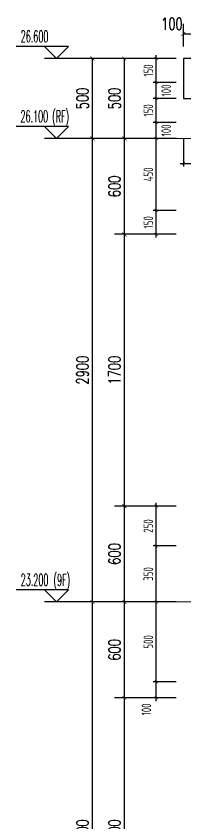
# Model space of a CAD drawing. Extents: x -655480 to 203344, y -294099 to 287156.
# Drawn here: x 36521 to 37578, y 136402 to 141450 of the extents above; entities that cross this region are included whole.
import ezdxf

# ---------------------------------------------------------------- set-up
doc = ezdxf.new("R2010")
doc.units = 0
doc.header["$LTSCALE"] = 1000
doc.linetypes.add('DOTE', pattern=[2.42, 2, -0.2, 0.02, -0.2])
doc.layers.get('0').update_dxf_attribs({"linetype": 'CONTINUOUS'})
doc.layers.get('DEFPOINTS').update_dxf_attribs({"linetype": 'CONTINUOUS'})
for name, color, linetype in [('DIM', 2, 'CONTINUOUS'), ('DIM_ELEV', 3, 'CONTINUOUS'), ('PUB_DIM', 3, 'CONTINUOUS'), ('PUB_TEXT', 2, 'CONTINUOUS'), ('WALL', 5, 'CONTINUOUS')]:
    doc.layers.add(name, color=color, linetype=linetype)
doc.layers.add('DOTE', color=19, linetype='DOTE', lineweight=9)
doc.styles.add('_TCH_DIM', font='SIMPLEX.shx', dxfattribs={"width": 0.7, "bigfont": 'GBCBIG.shx'})
doc.styles.add('_TCH_DIM_T3', font='SIMPLEX', dxfattribs={"width": 0.705882, "bigfont": 'GBCBIG'})
doc.styles.add('TSSD_DIMENSION', font='Tssdeng.shx', dxfattribs={"width": 0.7, "bigfont": 'tssdchn.shx'})
doc.dimstyles.new('_TCH_ARCH&&25', dxfattribs={"dimtxt": 74.375, "dimasz": 25, "dimexe": 62.5, "dimexo": 75, "dimgap": 25, "dimtad": 1, "dimdec": 0, "dimzin": 0, "dimdsep": 46, "dimtxsty": '_TCH_DIM_T3', "dimblk": 'ARCHTICK', "dimcen": 0.09, "dimclrt": 7, "dimazin": 0, "dimtfac": 1, "dimtdec": 0, "dimtix": 1, "dimtmove": 2, "dimatfit": 3, "dimldrblk": 'ARCHTICK', "dimfxl": 1, "dimtolj": 1, "dimtzin": 0, "dimarcsym": 0})
doc.dimstyles.new('TSSD_20_20', dxfattribs={"dimtxt": 60, "dimasz": 20, "dimexe": 20, "dimexo": 50, "dimgap": 20, "dimtad": 1, "dimdec": 0, "dimzin": 0, "dimdsep": 46, "dimtxsty": 'TSSD_DIMENSION', "dimblk": 'ARCHTICK', "dimblk1": 'ARCHTICK', "dimblk2": 'ARCHTICK', "dimcen": 0, "dimdle": 20, "dimclrt": 7, "dimadec": 0, "dimazin": 0, "dimtfac": 1, "dimtdec": 0, "dimtix": 1, "dimtmove": 2, "dimatfit": 3, "dimfxl": 1, "dimtolj": 1, "dimtzin": 0, "dimarcsym": 0})

# ---------------------------------------------------------------- blocks, each defined once
blk = doc.blocks.new('_ArchTick')
at = {"color": 0, "linetype": 'ByBlock', "const_width": 0.15}
blk.add_lwpolyline([(-0.5, -0.5), (0.5, 0.5)], dxfattribs=at)
blk = doc.blocks.new('*D2842')
at = {"layer": 'DEFPOINTS', "color": 0, "transparency": 16777216}
for p in [(37668.8, 141338.7), (37568.8, 141184.6), (37668.8, 141184.6)]:
    blk.add_point(p, dxfattribs=at)
at = {"layer": 'PUB_DIM', "color": 0, "lineweight": -2, "transparency": 16777216}
for p, q in [((37568.8, 141259.6), (37568.8, 141401.2)), ((37668.8, 141259.6), (37668.8, 141401.2)), ((37568.8, 141338.7), (37668.8, 141338.7))]:
    blk.add_line(p, q, dxfattribs=at)
at = {"layer": 'PUB_DIM', "color": 0, "lineweight": -2, "transparency": 16777216, "xscale": 25, "yscale": 25, "zscale": 25, "rotation": 180}
blk.add_blockref('_ArchTick', (37568.8, 141338.7), dxfattribs=at)
at = {"layer": 'PUB_DIM', "color": 0, "lineweight": -2, "transparency": 16777216, "xscale": 25, "yscale": 25, "zscale": 25}
blk.add_blockref('_ArchTick', (37668.8, 141338.7), dxfattribs=at)
at = {"layer": 'PUB_DIM', "color": 7, "transparency": 16777216, "insert": (37496.4, 141400.9), "char_height": 74.38, "attachment_point": 5, "style": '_TCH_DIM_T3'}
blk.add_mtext('\\A1;100', dxfattribs=at)
blk = doc.blocks.new('*D2845')
at = {"layer": 'DEFPOINTS', "color": 0, "transparency": 16777216}
for p in [(37568.8, 140734.6), (38168.8, 140734.6), (38168.8, 140528.1)]:
    blk.add_point(p, dxfattribs=at)
at = {"layer": 'DIM', "color": 0, "lineweight": -2, "transparency": 16777216}
for p, q in [((37568.8, 140684.6), (37568.8, 140508.1)), ((38168.8, 140684.6), (38168.8, 140508.1)), ((37548.8, 140528.1), (38188.8, 140528.1))]:
    blk.add_line(p, q, dxfattribs=at)
at = {"layer": 'DIM', "color": 0, "lineweight": -2, "transparency": 16777216, "xscale": 20, "yscale": 20, "zscale": 20, "rotation": 180}
blk.add_blockref('_ArchTick', (37568.8, 140528.1), dxfattribs=at)
at = {"layer": 'DIM', "color": 0, "lineweight": -2, "transparency": 16777216, "xscale": 20, "yscale": 20, "zscale": 20}
blk.add_blockref('_ArchTick', (38168.8, 140528.1), dxfattribs=at)
at = {"layer": 'DIM', "color": 7, "transparency": 16777216, "insert": (37868.8, 140578.1), "char_height": 60, "attachment_point": 5, "style": 'TSSD_DIMENSION'}
blk.add_mtext('\\A1;600', dxfattribs=at)
blk = doc.blocks.new('*D2850')
at = {"layer": 'DEFPOINTS', "color": 0, "transparency": 16777216}
for p in [(37398.6, 141184.6), (37573.2, 141184.6), (37573.2, 141034.6)]:
    blk.add_point(p, dxfattribs=at)
at = {"layer": 'DIM', "color": 0, "lineweight": -2, "transparency": 16777216}
for p, q in [((37523.2, 141184.6), (37378.6, 141184.6)), ((37398.6, 141014.6), (37398.6, 141204.6)), ((37523.2, 141034.6), (37378.6, 141034.6))]:
    blk.add_line(p, q, dxfattribs=at)
at = {"layer": 'DIM', "color": 0, "lineweight": -2, "transparency": 16777216, "xscale": 20, "yscale": 20, "zscale": 20}
for p, rotation in [((37398.6, 141184.6), 90), ((37398.6, 141034.6), 270)]:
    blk.add_blockref('_ArchTick', p, dxfattribs=dict(at, rotation=rotation))
at = {"layer": 'DIM', "color": 7, "transparency": 16777216, "insert": (37348.6, 141109.6), "char_height": 60, "attachment_point": 5, "rotation": 90, "style": 'TSSD_DIMENSION'}
blk.add_mtext('\\A1;150', dxfattribs=at)
blk = doc.blocks.new('*D2851')
at = {"layer": 'DEFPOINTS', "color": 0, "transparency": 16777216}
for p in [(37398.6, 140934.6), (37573.2, 140934.6), (37573.2, 140784.6)]:
    blk.add_point(p, dxfattribs=at)
at = {"layer": 'DIM', "color": 0, "lineweight": -2, "transparency": 16777216}
for p, q in [((37523.2, 140934.6), (37378.6, 140934.6)), ((37398.6, 140764.6), (37398.6, 140954.6)), ((37523.2, 140784.6), (37378.6, 140784.6))]:
    blk.add_line(p, q, dxfattribs=at)
at = {"layer": 'DIM', "color": 0, "lineweight": -2, "transparency": 16777216, "xscale": 20, "yscale": 20, "zscale": 20}
for p, rotation in [((37398.6, 140934.6), 90), ((37398.6, 140784.6), 270)]:
    blk.add_blockref('_ArchTick', p, dxfattribs=dict(at, rotation=rotation))
at = {"layer": 'DIM', "color": 7, "transparency": 16777216, "insert": (37348.6, 140859.6), "char_height": 60, "attachment_point": 5, "rotation": 90, "style": 'TSSD_DIMENSION'}
blk.add_mtext('\\A1;150', dxfattribs=at)
blk = doc.blocks.new('*D2852')
at = {"layer": 'DEFPOINTS', "color": 0, "transparency": 16777216}
for p in [(37398.6, 140784.6), (37573.2, 140784.6), (37573.2, 140684.6)]:
    blk.add_point(p, dxfattribs=at)
at = {"layer": 'DIM', "color": 0, "lineweight": -2, "transparency": 16777216}
for p, q in [((37523.2, 140784.6), (37378.6, 140784.6)), ((37398.6, 140664.6), (37398.6, 140804.6)), ((37523.2, 140684.6), (37378.6, 140684.6))]:
    blk.add_line(p, q, dxfattribs=at)
at = {"layer": 'DIM', "color": 0, "lineweight": -2, "transparency": 16777216, "xscale": 20, "yscale": 20, "zscale": 20}
for p, rotation in [((37398.6, 140784.6), 90), ((37398.6, 140684.6), 270)]:
    blk.add_blockref('_ArchTick', p, dxfattribs=dict(at, rotation=rotation))
at = {"layer": 'DIM', "color": 7, "transparency": 16777216, "insert": (37460.6, 140734.6), "char_height": 60, "attachment_point": 5, "rotation": 90, "style": 'TSSD_DIMENSION'}
blk.add_mtext('\\A1;100', dxfattribs=at)
blk = doc.blocks.new('*D2853')
at = {"layer": 'DEFPOINTS', "color": 0, "transparency": 16777216}
for p in [(37398.6, 140684.6), (37573.2, 140684.6), (37573.2, 140234.6)]:
    blk.add_point(p, dxfattribs=at)
at = {"layer": 'DIM', "color": 0, "lineweight": -2, "transparency": 16777216}
for p, q in [((37523.2, 140684.6), (37378.6, 140684.6)), ((37398.6, 140214.6), (37398.6, 140704.6)), ((37523.2, 140234.6), (37378.6, 140234.6))]:
    blk.add_line(p, q, dxfattribs=at)
at = {"layer": 'DIM', "color": 0, "lineweight": -2, "transparency": 16777216, "xscale": 20, "yscale": 20, "zscale": 20}
for p, rotation in [((37398.6, 140684.6), 90), ((37398.6, 140234.6), 270)]:
    blk.add_blockref('_ArchTick', p, dxfattribs=dict(at, rotation=rotation))
at = {"layer": 'DIM', "color": 7, "transparency": 16777216, "insert": (37348.6, 140459.6), "char_height": 60, "attachment_point": 5, "rotation": 90, "style": 'TSSD_DIMENSION'}
blk.add_mtext('\\A1;450', dxfattribs=at)
blk = doc.blocks.new('*D2854')
at = {"layer": 'DEFPOINTS', "color": 0, "transparency": 16777216}
for p in [(37398.6, 140234.6), (37573.2, 140234.6), (37573.2, 140084.6)]:
    blk.add_point(p, dxfattribs=at)
at = {"layer": 'DIM', "color": 0, "lineweight": -2, "transparency": 16777216}
for p, q in [((37523.2, 140234.6), (37378.6, 140234.6)), ((37398.6, 140064.6), (37398.6, 140254.6)), ((37523.2, 140084.6), (37378.6, 140084.6))]:
    blk.add_line(p, q, dxfattribs=at)
at = {"layer": 'DIM', "color": 0, "lineweight": -2, "transparency": 16777216, "xscale": 20, "yscale": 20, "zscale": 20}
for p, rotation in [((37398.6, 140234.6), 90), ((37398.6, 140084.6), 270)]:
    blk.add_blockref('_ArchTick', p, dxfattribs=dict(at, rotation=rotation))
at = {"layer": 'DIM', "color": 7, "transparency": 16777216, "insert": (37348.6, 140159.6), "char_height": 60, "attachment_point": 5, "rotation": 90, "style": 'TSSD_DIMENSION'}
blk.add_mtext('\\A1;150', dxfattribs=at)
blk = doc.blocks.new('*D2862')
at = {"layer": 'DEFPOINTS', "color": 0, "transparency": 16777216}
for p in [(37398.6, 138384.6), (37573.2, 138384.6), (37573.2, 138134.6)]:
    blk.add_point(p, dxfattribs=at)
at = {"layer": 'DIM', "color": 0, "lineweight": -2, "transparency": 16777216}
for p, q in [((37398.6, 138114.6), (37398.6, 138404.6)), ((37523.2, 138384.6), (37378.6, 138384.6)), ((37523.2, 138134.6), (37378.6, 138134.6))]:
    blk.add_line(p, q, dxfattribs=at)
at = {"layer": 'DIM', "color": 0, "lineweight": -2, "transparency": 16777216, "xscale": 20, "yscale": 20, "zscale": 20}
for p, rotation in [((37398.6, 138384.6), 90), ((37398.6, 138134.6), 270)]:
    blk.add_blockref('_ArchTick', p, dxfattribs=dict(at, rotation=rotation))
at = {"layer": 'DIM', "color": 7, "transparency": 16777216, "insert": (37348.6, 138259.6), "char_height": 60, "attachment_point": 5, "rotation": 90, "style": 'TSSD_DIMENSION'}
blk.add_mtext('\\A1;250', dxfattribs=at)
blk = doc.blocks.new('*D2863')
at = {"layer": 'DEFPOINTS', "color": 0, "transparency": 16777216}
for p in [(37398.6, 138134.6), (37573.2, 138134.6), (37573.2, 137784.6)]:
    blk.add_point(p, dxfattribs=at)
at = {"layer": 'DIM', "color": 0, "lineweight": -2, "transparency": 16777216}
for p, q in [((37398.6, 137764.6), (37398.6, 138154.6)), ((37523.2, 138134.6), (37378.6, 138134.6)), ((37523.2, 137784.6), (37378.6, 137784.6))]:
    blk.add_line(p, q, dxfattribs=at)
at = {"layer": 'DIM', "color": 0, "lineweight": -2, "transparency": 16777216, "xscale": 20, "yscale": 20, "zscale": 20}
for p, rotation in [((37398.6, 138134.6), 90), ((37398.6, 137784.6), 270)]:
    blk.add_blockref('_ArchTick', p, dxfattribs=dict(at, rotation=rotation))
at = {"layer": 'DIM', "color": 7, "transparency": 16777216, "insert": (37348.6, 137959.6), "char_height": 60, "attachment_point": 5, "rotation": 90, "style": 'TSSD_DIMENSION'}
blk.add_mtext('\\A1;350', dxfattribs=at)
blk = doc.blocks.new('*D2864')
at = {"layer": 'DEFPOINTS', "color": 0, "transparency": 16777216}
for p in [(37398.6, 137784.6), (37573.2, 137784.6), (37573.2, 137284.6)]:
    blk.add_point(p, dxfattribs=at)
at = {"layer": 'DIM', "color": 0, "lineweight": -2, "transparency": 16777216}
for p, q in [((37398.6, 137264.6), (37398.6, 137804.6)), ((37523.2, 137784.6), (37378.6, 137784.6)), ((37523.2, 137284.6), (37378.6, 137284.6))]:
    blk.add_line(p, q, dxfattribs=at)
at = {"layer": 'DIM', "color": 0, "lineweight": -2, "transparency": 16777216, "xscale": 20, "yscale": 20, "zscale": 20}
for p, rotation in [((37398.6, 137784.6), 90), ((37398.6, 137284.6), 270)]:
    blk.add_blockref('_ArchTick', p, dxfattribs=dict(at, rotation=rotation))
at = {"layer": 'DIM', "color": 7, "transparency": 16777216, "insert": (37348.6, 137534.6), "char_height": 60, "attachment_point": 5, "rotation": 90, "style": 'TSSD_DIMENSION'}
blk.add_mtext('\\A1;500', dxfattribs=at)
blk = doc.blocks.new('*D2876')
at = {"layer": 'DEFPOINTS', "color": 0, "transparency": 16777216}
for p in [(37198.6, 137184.6), (37498.6, 137184.6), (37498.6, 135484.6)]:
    blk.add_point(p, dxfattribs=at)
at = {"layer": 'PUB_DIM', "color": 0, "lineweight": -2, "transparency": 16777216}
for p, q in [((37423.6, 137184.6), (37136.1, 137184.6)), ((37198.6, 135484.6), (37198.6, 137184.6)), ((37423.6, 135484.6), (37136.1, 135484.6))]:
    blk.add_line(p, q, dxfattribs=at)
at = {"layer": 'PUB_DIM', "color": 0, "lineweight": -2, "transparency": 16777216, "xscale": 25, "yscale": 25, "zscale": 25}
for p, rotation in [((37198.6, 137184.6), 90), ((37198.6, 135484.6), 270)]:
    blk.add_blockref('_ArchTick', p, dxfattribs=dict(at, rotation=rotation))
at = {"layer": 'PUB_DIM', "color": 7, "transparency": 16777216, "insert": (37136.4, 136334.6), "char_height": 74.38, "attachment_point": 5, "rotation": 90, "style": '_TCH_DIM_T3'}
blk.add_mtext('\\A1;1700', dxfattribs=at)
blk = doc.blocks.new('*D2877')
at = {"layer": 'DEFPOINTS', "color": 0, "transparency": 16777216}
for p in [(37198.6, 137784.6), (37498.6, 137784.6), (37498.6, 137184.6)]:
    blk.add_point(p, dxfattribs=at)
at = {"layer": 'PUB_DIM', "color": 0, "lineweight": -2, "transparency": 16777216}
for p, q in [((37423.6, 137784.6), (37136.1, 137784.6)), ((37198.6, 137184.6), (37198.6, 137784.6)), ((37423.6, 137184.6), (37136.1, 137184.6))]:
    blk.add_line(p, q, dxfattribs=at)
at = {"layer": 'PUB_DIM', "color": 0, "lineweight": -2, "transparency": 16777216, "xscale": 25, "yscale": 25, "zscale": 25}
for p, rotation in [((37198.6, 137784.6), 90), ((37198.6, 137184.6), 270)]:
    blk.add_blockref('_ArchTick', p, dxfattribs=dict(at, rotation=rotation))
at = {"layer": 'PUB_DIM', "color": 7, "transparency": 16777216, "insert": (37136.4, 137484.6), "char_height": 74.38, "attachment_point": 5, "rotation": 90, "style": '_TCH_DIM_T3'}
blk.add_mtext('\\A1;600', dxfattribs=at)
blk = doc.blocks.new('*D2878')
at = {"layer": 'DEFPOINTS', "color": 0, "transparency": 16777216}
for p in [(37198.6, 138384.6), (37498.6, 138384.6), (37498.6, 137784.6)]:
    blk.add_point(p, dxfattribs=at)
at = {"layer": 'PUB_DIM', "color": 0, "lineweight": -2, "transparency": 16777216}
for p, q in [((37423.6, 138384.6), (37136.1, 138384.6)), ((37198.6, 137784.6), (37198.6, 138384.6)), ((37423.6, 137784.6), (37136.1, 137784.6))]:
    blk.add_line(p, q, dxfattribs=at)
at = {"layer": 'PUB_DIM', "color": 0, "lineweight": -2, "transparency": 16777216, "xscale": 25, "yscale": 25, "zscale": 25}
for p, rotation in [((37198.6, 138384.6), 90), ((37198.6, 137784.6), 270)]:
    blk.add_blockref('_ArchTick', p, dxfattribs=dict(at, rotation=rotation))
at = {"layer": 'PUB_DIM', "color": 7, "transparency": 16777216, "insert": (37136.4, 138084.6), "char_height": 74.38, "attachment_point": 5, "rotation": 90, "style": '_TCH_DIM_T3'}
blk.add_mtext('\\A1;600', dxfattribs=at)
blk = doc.blocks.new('*D2879')
at = {"layer": 'DEFPOINTS', "color": 0, "transparency": 16777216}
for p in [(37198.6, 140084.6), (37498.6, 140084.6), (37498.6, 138384.6)]:
    blk.add_point(p, dxfattribs=at)
at = {"layer": 'PUB_DIM', "color": 0, "lineweight": -2, "transparency": 16777216}
for p, q in [((37423.6, 140084.6), (37136.1, 140084.6)), ((37198.6, 138384.6), (37198.6, 140084.6)), ((37423.6, 138384.6), (37136.1, 138384.6))]:
    blk.add_line(p, q, dxfattribs=at)
at = {"layer": 'PUB_DIM', "color": 0, "lineweight": -2, "transparency": 16777216, "xscale": 25, "yscale": 25, "zscale": 25}
for p, rotation in [((37198.6, 140084.6), 90), ((37198.6, 138384.6), 270)]:
    blk.add_blockref('_ArchTick', p, dxfattribs=dict(at, rotation=rotation))
at = {"layer": 'PUB_DIM', "color": 7, "transparency": 16777216, "insert": (37136.4, 139234.6), "char_height": 74.38, "attachment_point": 5, "rotation": 90, "style": '_TCH_DIM_T3'}
blk.add_mtext('\\A1;1700', dxfattribs=at)
blk = doc.blocks.new('*D2880')
at = {"layer": 'DEFPOINTS', "color": 0, "transparency": 16777216}
for p in [(37198.6, 140684.6), (37498.6, 140684.6), (37498.6, 140084.6)]:
    blk.add_point(p, dxfattribs=at)
at = {"layer": 'PUB_DIM', "color": 0, "lineweight": -2, "transparency": 16777216}
for p, q in [((37423.6, 140684.6), (37136.1, 140684.6)), ((37198.6, 140084.6), (37198.6, 140684.6)), ((37423.6, 140084.6), (37136.1, 140084.6))]:
    blk.add_line(p, q, dxfattribs=at)
at = {"layer": 'PUB_DIM', "color": 0, "lineweight": -2, "transparency": 16777216, "xscale": 25, "yscale": 25, "zscale": 25}
for p, rotation in [((37198.6, 140684.6), 90), ((37198.6, 140084.6), 270)]:
    blk.add_blockref('_ArchTick', p, dxfattribs=dict(at, rotation=rotation))
at = {"layer": 'PUB_DIM', "color": 7, "transparency": 16777216, "insert": (37136.4, 140384.6), "char_height": 74.38, "attachment_point": 5, "rotation": 90, "style": '_TCH_DIM_T3'}
blk.add_mtext('\\A1;600', dxfattribs=at)
blk = doc.blocks.new('*D2881')
at = {"layer": 'DEFPOINTS', "color": 0, "transparency": 16777216}
for p in [(37198.6, 141184.6), (37498.6, 141184.6), (37498.6, 140684.6)]:
    blk.add_point(p, dxfattribs=at)
at = {"layer": 'PUB_DIM', "color": 0, "lineweight": -2, "transparency": 16777216}
for p, q in [((37423.6, 141184.6), (37136.1, 141184.6)), ((37198.6, 140684.6), (37198.6, 141184.6)), ((37423.6, 140684.6), (37136.1, 140684.6))]:
    blk.add_line(p, q, dxfattribs=at)
at = {"layer": 'PUB_DIM', "color": 0, "lineweight": -2, "transparency": 16777216, "xscale": 25, "yscale": 25, "zscale": 25}
for p, rotation in [((37198.6, 141184.6), 90), ((37198.6, 140684.6), 270)]:
    blk.add_blockref('_ArchTick', p, dxfattribs=dict(at, rotation=rotation))
at = {"layer": 'PUB_DIM', "color": 7, "transparency": 16777216, "insert": (37136.4, 140934.6), "char_height": 74.38, "attachment_point": 5, "rotation": 90, "style": '_TCH_DIM_T3'}
blk.add_mtext('\\A1;500', dxfattribs=at)
blk = doc.blocks.new('*D2885')
at = {"layer": 'DEFPOINTS', "color": 0, "transparency": 16777216}
for p in [(36998.6, 137784.6), (37498.6, 137784.6), (37498.6, 134884.6)]:
    blk.add_point(p, dxfattribs=at)
at = {"layer": 'PUB_DIM', "color": 0, "lineweight": -2, "transparency": 16777216}
for p, q in [((37423.6, 137784.6), (36936.1, 137784.6)), ((36998.6, 134884.6), (36998.6, 137784.6)), ((37423.6, 134884.6), (36936.1, 134884.6))]:
    blk.add_line(p, q, dxfattribs=at)
at = {"layer": 'PUB_DIM', "color": 0, "lineweight": -2, "transparency": 16777216, "xscale": 25, "yscale": 25, "zscale": 25}
for p, rotation in [((36998.6, 137784.6), 90), ((36998.6, 134884.6), 270)]:
    blk.add_blockref('_ArchTick', p, dxfattribs=dict(at, rotation=rotation))
at = {"layer": 'PUB_DIM', "color": 7, "transparency": 16777216, "insert": (36936.4, 136334.6), "char_height": 74.38, "attachment_point": 5, "rotation": 90, "style": '_TCH_DIM_T3'}
blk.add_mtext('\\A1;2900', dxfattribs=at)
blk = doc.blocks.new('*D2886')
at = {"layer": 'DEFPOINTS', "color": 0, "transparency": 16777216}
for p in [(36998.6, 140684.6), (37498.6, 140684.6), (37498.6, 137784.6)]:
    blk.add_point(p, dxfattribs=at)
at = {"layer": 'PUB_DIM', "color": 0, "lineweight": -2, "transparency": 16777216}
for p, q in [((37423.6, 140684.6), (36936.1, 140684.6)), ((36998.6, 137784.6), (36998.6, 140684.6)), ((37423.6, 137784.6), (36936.1, 137784.6))]:
    blk.add_line(p, q, dxfattribs=at)
at = {"layer": 'PUB_DIM', "color": 0, "lineweight": -2, "transparency": 16777216, "xscale": 25, "yscale": 25, "zscale": 25}
for p, rotation in [((36998.6, 140684.6), 90), ((36998.6, 137784.6), 270)]:
    blk.add_blockref('_ArchTick', p, dxfattribs=dict(at, rotation=rotation))
at = {"layer": 'PUB_DIM', "color": 7, "transparency": 16777216, "insert": (36936.4, 139234.6), "char_height": 74.38, "attachment_point": 5, "rotation": 90, "style": '_TCH_DIM_T3'}
blk.add_mtext('\\A1;2900', dxfattribs=at)
blk = doc.blocks.new('*D2887')
at = {"layer": 'DEFPOINTS', "color": 0, "transparency": 16777216}
for p in [(36998.6, 141184.6), (37498.6, 141184.6), (37498.6, 140684.6)]:
    blk.add_point(p, dxfattribs=at)
at = {"layer": 'PUB_DIM', "color": 0, "lineweight": -2, "transparency": 16777216}
for p, q in [((37423.6, 141184.6), (36936.1, 141184.6)), ((36998.6, 140684.6), (36998.6, 141184.6)), ((37423.6, 140684.6), (36936.1, 140684.6))]:
    blk.add_line(p, q, dxfattribs=at)
at = {"layer": 'PUB_DIM', "color": 0, "lineweight": -2, "transparency": 16777216, "xscale": 25, "yscale": 25, "zscale": 25}
for p, rotation in [((36998.6, 141184.6), 90), ((36998.6, 140684.6), 270)]:
    blk.add_blockref('_ArchTick', p, dxfattribs=dict(at, rotation=rotation))
at = {"layer": 'PUB_DIM', "color": 7, "transparency": 16777216, "insert": (36936.4, 140934.6), "char_height": 74.38, "attachment_point": 5, "rotation": 90, "style": '_TCH_DIM_T3'}
blk.add_mtext('\\A1;500', dxfattribs=at)
blk = doc.blocks.new('*D2919')
at = {"layer": 'DEFPOINTS', "color": 0, "transparency": 16777216}
for p in [(37398.6, 141034.6), (37573.2, 141034.6), (37573.2, 140934.6)]:
    blk.add_point(p, dxfattribs=at)
at = {"layer": 'DIM', "color": 0, "lineweight": -2, "transparency": 16777216}
for p, q in [((37523.2, 141034.6), (37378.6, 141034.6)), ((37398.6, 140914.6), (37398.6, 141054.6)), ((37523.2, 140934.6), (37378.6, 140934.6))]:
    blk.add_line(p, q, dxfattribs=at)
at = {"layer": 'DIM', "color": 0, "lineweight": -2, "transparency": 16777216, "xscale": 20, "yscale": 20, "zscale": 20}
for p, rotation in [((37398.6, 141034.6), 90), ((37398.6, 140934.6), 270)]:
    blk.add_blockref('_ArchTick', p, dxfattribs=dict(at, rotation=rotation))
at = {"layer": 'DIM', "color": 7, "transparency": 16777216, "insert": (37460.6, 140984.6), "char_height": 60, "attachment_point": 5, "rotation": 90, "style": 'TSSD_DIMENSION'}
blk.add_mtext('\\A1;100', dxfattribs=at)
blk = doc.blocks.new('*D2920')
at = {"layer": 'DEFPOINTS', "color": 0, "transparency": 16777216}
for p in [(37398.6, 137284.6), (37573.2, 137284.6), (37573.2, 137184.6)]:
    blk.add_point(p, dxfattribs=at)
at = {"layer": 'DIM', "color": 0, "lineweight": -2, "transparency": 16777216}
for p, q in [((37398.6, 137164.6), (37398.6, 137304.6)), ((37523.2, 137284.6), (37378.6, 137284.6)), ((37523.2, 137184.6), (37378.6, 137184.6))]:
    blk.add_line(p, q, dxfattribs=at)
at = {"layer": 'DIM', "color": 0, "lineweight": -2, "transparency": 16777216, "xscale": 20, "yscale": 20, "zscale": 20}
for p, rotation in [((37398.6, 137284.6), 90), ((37398.6, 137184.6), 270)]:
    blk.add_blockref('_ArchTick', p, dxfattribs=dict(at, rotation=rotation))
at = {"layer": 'DIM', "color": 7, "transparency": 16777216, "insert": (37336.4, 137112.1), "char_height": 60, "attachment_point": 5, "rotation": 90, "style": 'TSSD_DIMENSION'}
blk.add_mtext('\\A1;100', dxfattribs=at)
blk = doc.blocks.new('20210902.15310509')
at = {"layer": 'DOTE', "color": 1, "linetype": 'DOTE', "ltscale": 0.2}
for p, q in [((88352, -114745.9), (84583.2, -114745.9)), ((88352, -117645.9), (84583.2, -117645.9))]:
    blk.add_line(p, q, dxfattribs=at)

msp = doc.modelspace()

# ---------------------------------------------------------------- linework, layer by layer
at = {"layer": 'DIM_ELEV'}
for p, q in [((36848.61, 141259.56), (36520.61, 141259.56)), ((36773.61, 141184.56), (36698.61, 141259.56)), ((36773.61, 141184.56), (36848.61, 141259.56)), ((37198.61, 141184.56), (36698.61, 141184.56)), ((36848.61, 140759.56), (36520.61, 140759.56)), ((36773.61, 140684.56), (36698.61, 140759.56)), ((36773.61, 140684.56), (36848.61, 140759.56)), ((37198.61, 140684.56), (36698.61, 140684.56)), ((36848.61, 137859.56), (36520.61, 137859.56)), ((36773.61, 137784.56), (36698.61, 137859.56)), ((36773.61, 137784.56), (36848.61, 137859.56)), ((37198.61, 137784.56), (36698.61, 137784.56))]:
    msp.add_line(p, q, dxfattribs=at)
at = {"layer": 'WALL'}
for p, q in [((37668.81, 141184.56), (37568.81, 141184.56)), ((37568.81, 141184.56), (37568.81, 140934.56)), ((37568.81, 140934.56), (38168.81, 140934.56))]:
    msp.add_line(p, q, dxfattribs=at)

# ---------------------------------------------------------------- block references
at = {"layer": 'DOTE'}
msp.add_blockref('20210902.15310509', (-47084.63, 255430.45), dxfattribs=at)

# ---------------------------------------------------------------- texts
at = {"layer": 'PUB_TEXT', "style": '_TCH_DIM', "width": 0.494118}
for s, p in [('26.600', (36549.51, 141285.81)), ('(RF)', (36746.86, 140784.59)), ('26.100', (36548.11, 140785.81)), ('23.200', (36549.51, 137885.81)), ('(9F)', (36754.91, 137884.59))]:
    msp.add_text(s, height=74.375, dxfattribs=at).set_placement(p)

# ---------------------------------------------------------------- dimensions: what is measured, and where the dimension line sits
at = {"layer": 'DIM'}
for p1, p2, distance, picture, middle in [((37573.23, 141034.56), (37573.23, 141184.56), 174.61, '*D2850', (37348.61, 141109.56)), ((37573.23, 140784.56), (37573.23, 140934.56), 174.61, '*D2851', (37348.61, 140859.56)), ((37568.81, 140734.56), (38168.81, 140734.56), -206.45, '*D2845', (37868.81, 140578.11)), ((37573.23, 140234.56), (37573.23, 140684.56), 174.61, '*D2853', (37348.61, 140459.56)), ((37573.23, 140084.56), (37573.23, 140234.56), 174.61, '*D2854', (37348.61, 140159.56)), ((37573.23, 138134.56), (37573.23, 138384.56), 174.61, '*D2862', (37348.61, 138259.56)), ((37573.23, 137784.56), (37573.23, 138134.56), 174.61, '*D2863', (37348.61, 137959.56)), ((37573.23, 137284.56), (37573.23, 137784.56), 174.61, '*D2864', (37348.61, 137534.56))]:
    dim = msp.add_aligned_dim(p1=p1, p2=p2, distance=distance, dimstyle='TSSD_20_20', dxfattribs=at)
    dim.commit()
    dim.dimension.update_dxf_attribs({"geometry": picture, "text_midpoint": middle})
for base, p1, p2, picture, middle in [((37398.61, 141034.56), (37573.23, 140934.56), (37573.23, 141034.56), '*D2919', (37460.59, 140984.56)), ((37398.61, 140784.56), (37573.23, 140684.56), (37573.23, 140784.56), '*D2852', (37460.59, 140734.56)), ((37398.61, 137284.56), (37573.23, 137184.56), (37573.23, 137284.56), '*D2920', (37336.43, 137112.14))]:
    dim = msp.add_linear_dim(base=base, p1=p1, p2=p2, angle=90, dimstyle='TSSD_20_20', dxfattribs=at)
    dim.commit()
    dim.dimension.update_dxf_attribs({"geometry": picture, "text_midpoint": middle, "dimtype": 161})
at = {"layer": 'PUB_DIM'}
dim = msp.add_linear_dim(base=(37668.81, 141338.72), p1=(37568.81, 141184.56), p2=(37668.81, 141184.56), angle=360, dimstyle='_TCH_ARCH&&25', dxfattribs=at)
dim.commit()
dim.dimension.update_dxf_attribs({"geometry": '*D2842', "text_midpoint": (37496.39, 141400.91), "dimtype": 161})
for p1, p2, distance, picture, middle in [((37498.61, 140684.56), (37498.61, 141184.56), 500, '*D2887', (36936.43, 140934.56)), ((37498.61, 140684.56), (37498.61, 141184.56), 300, '*D2881', (37136.43, 140934.56)), ((37498.61, 137784.56), (37498.61, 140684.56), 500, '*D2886', (36936.43, 139234.56)), ((37498.61, 140084.56), (37498.61, 140684.56), 300, '*D2880', (37136.43, 140384.56)), ((37498.61, 138384.56), (37498.61, 140084.56), 300, '*D2879', (37136.43, 139234.56)), ((37498.61, 137784.56), (37498.61, 138384.56), 300, '*D2878', (37136.43, 138084.56)), ((37498.61, 134884.56), (37498.61, 137784.56), 500, '*D2885', (36936.43, 136334.56)), ((37498.61, 137184.55), (37498.61, 137784.56), 300, '*D2877', (37136.43, 137484.56)), ((37498.61, 135484.56), (37498.61, 137184.55), 300, '*D2876', (37136.43, 136334.56))]:
    dim = msp.add_aligned_dim(p1=p1, p2=p2, distance=distance, dimstyle='_TCH_ARCH&&25', dxfattribs=at)
    dim.commit()
    dim.dimension.update_dxf_attribs({"geometry": picture, "text_midpoint": middle})

doc.saveas('drawing.dxf')
